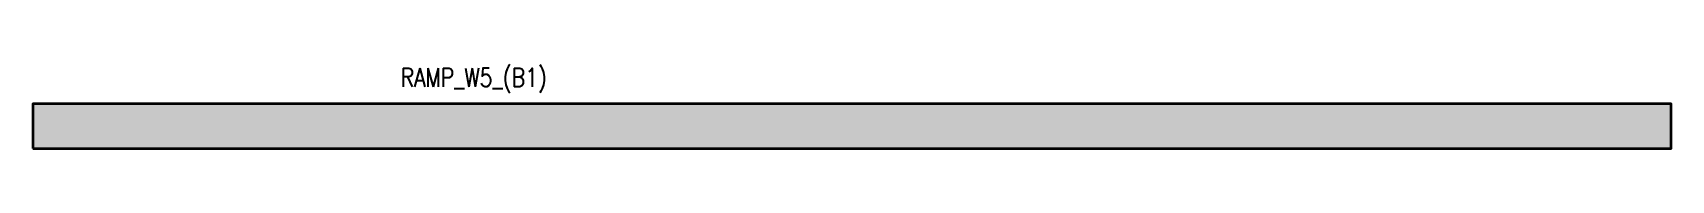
# Model space of a CAD drawing. Header units: millimetres. Extents: x 139600 to 161600, y 8200 to 9328.
import ezdxf

# ---------------------------------------------------------------- set-up
doc = ezdxf.new("R2010")
doc.units = ezdxf.units.MM
doc.header["$MEASUREMENT"] = 0
doc.layers.get('Defpoints').update_dxf_attribs({"color": 151, "lineweight": 9})
doc.layers.add('NDC_S_HATCH COLUMN AND WALL', color=251, linetype='Continuous', lineweight=13)
doc.layers.add('NDC_S_WALL', color=6, linetype='Continuous', lineweight=35)
doc.styles.add('NDC_BAR 2', font='romans.shx', dxfattribs={"width": 0.8})

msp = doc.modelspace()

# ---------------------------------------------------------------- hatches: boundary and pattern name
at = {"layer": 'NDC_S_HATCH COLUMN AND WALL'}
h = msp.add_hatch(color=256, dxfattribs=at)
h.dxf.hatch_style = 1
h.paths.add_polyline_path([(139600, 8200), (161600, 8200), (161600, 8800), (139600, 8800)])

# ---------------------------------------------------------------- linework, layer by layer
at = {"layer": 'NDC_S_WALL', "ltscale": 200}
msp.add_lwpolyline([(139600, 8200), (161600, 8200), (161600, 8800), (139600, 8800)], close=True, dxfattribs=at)

# ---------------------------------------------------------------- texts
at = {"layer": 'Defpoints', "style": 'NDC_BAR 2', "width": 0.8}
msp.add_text('RAMP_W5_(B1)', height=250, dxfattribs=at).set_placement((144538, 9030))

doc.saveas('drawing.dxf')
